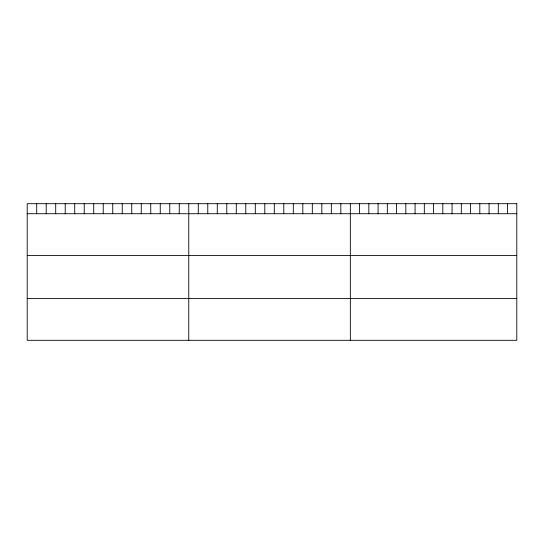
<?xml version="1.0" encoding="UTF-8"?>
<svg xmlns="http://www.w3.org/2000/svg" width="544" height="544" viewBox="0 0 544 544"><rect width="100%" height="100%" fill="white"/><g stroke="black" fill="none" stroke-linecap="round" stroke-linejoin="round"><path stroke-width="0.82" d="M27.2 213.717L516.8 213.717M27.2 255.496L516.8 255.496M27.2 298.54L516.8 298.54M507.552 203.687L507.552 213.717M498.304 203.687L498.304 213.717M489.056 203.687L489.056 213.717M479.808 203.687L479.808 213.717M470.56 203.687L470.56 213.717M461.312 203.687L461.312 213.717M452.064 203.687L452.064 213.717M442.816 203.687L442.816 213.717M433.568 203.687L433.568 213.717M424.32 203.687L424.32 213.717M415.072 203.687L415.072 213.717M405.824 203.687L405.824 213.717M396.576 203.687L396.576 213.717M387.328 203.687L387.328 213.717M378.08 203.687L378.08 213.717M368.832 203.687L368.832 213.717M359.584 203.687L359.584 213.717M350.336 203.687L350.336 340.313M340.83 203.687L340.83 213.717M331.33 203.687L331.33 213.717M321.824 203.687L321.824 213.717M312.317 203.687L312.317 213.717M302.818 203.687L302.818 213.717M293.311 203.687L293.311 213.717M283.805 203.687L283.805 213.717M274.305 203.687L274.305 213.717M264.799 203.687L264.799 213.717M255.299 203.687L255.299 213.717M245.793 203.687L245.793 213.717M236.286 203.687L236.286 213.717M226.787 203.687L226.787 213.717M217.28 203.687L217.28 213.717M207.774 203.687L207.774 213.717M198.274 203.687L198.274 213.717M188.768 203.687L188.768 340.313M179.262 203.687L179.262 213.717M169.762 203.687L169.762 213.717M160.256 203.687L160.256 213.717M150.749 203.687L150.749 213.717M141.25 203.687L141.25 213.717M131.743 203.687L131.743 213.717M122.237 203.687L122.237 213.717M112.737 203.687L112.737 213.717M103.231 203.687L103.231 213.717M93.731 203.687L93.731 213.717M84.225 203.687L84.225 213.717M74.718 203.687L74.718 213.717M65.219 203.687L65.219 213.717M55.712 203.687L55.712 213.717M46.206 203.687L46.206 213.717M36.706 203.687L36.706 213.717M516.8 203.687L27.2 203.687L27.2 340.313L516.8 340.313L516.8 203.687"/></g></svg>
